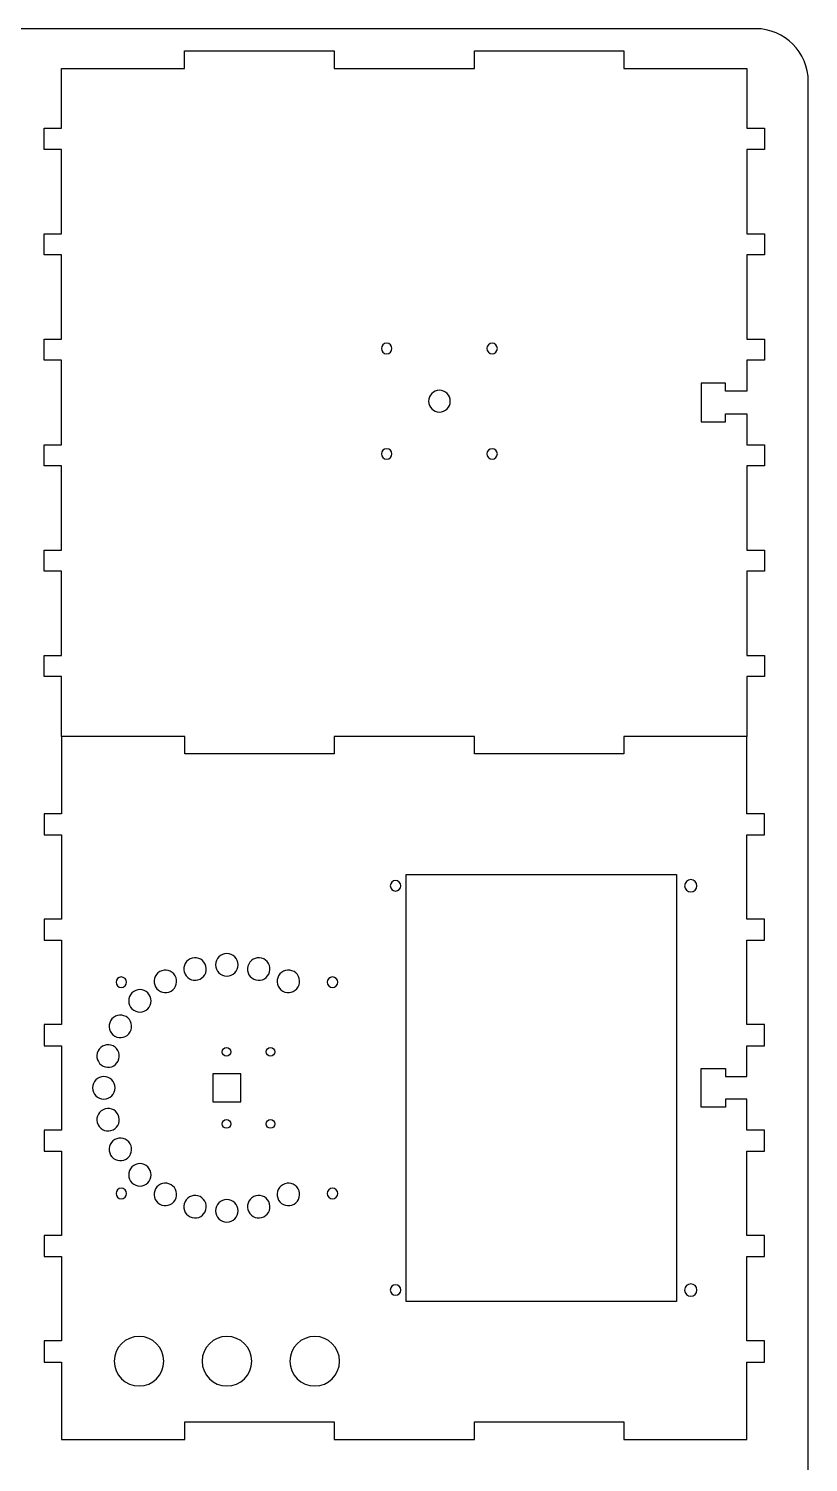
# Model space of a CAD drawing. Extents: x -439 to 785, y -667 to -15.
# Drawn here: x 563.1 to 785, y -422.9 to -15 of the extents above; entities that cross this region are included whole.
import ezdxf

# ---------------------------------------------------------------- set-up
doc = ezdxf.new("R2010")
doc.units = 0
doc.header["$MEASUREMENT"] = 0
doc.layers.add('LAYER_1', color=7, linetype='CONTINUOUS')

# ---------------------------------------------------------------- blocks, each defined once
blk = doc.blocks.new('BLOCK_2')
at = {"layer": 'LAYER_1', "color": 250}
blk.add_open_spline([(785, -570), (785, -578.28), (778.28, -585), (770, -585), (770, -585), (30, -585), (30, -585), (21.72, -585), (15, -578.28), (15, -570), (15, -570), (15, -30), (15, -30), (15, -21.72), (21.72, -15), (30, -15), (30, -15), (770, -15), (770, -15), (778.28, -15), (785, -21.72), (785, -30), (785, -30), (785, -570), (785, -570)], degree=3, knots=[0, 0, 0, 0, 1, 1, 1, 2, 2, 2, 3, 3, 3, 4, 4, 4, 5, 5, 5, 6, 6, 6, 7, 7, 7, 8, 8, 8, 8], dxfattribs=at)

msp = doc.modelspace()

# ---------------------------------------------------------------- linework, layer by layer
at = {"layer": 'LAYER_1', "color": 250}
for points in [[(572.52, -216.35), (572.52, -199.35), (567.52, -199.35), (567.52, -193.35), (572.52, -193.35), (572.52, -169.35), (567.52, -169.35), (567.52, -163.35), (572.52, -163.35), (572.52, -139.35), (567.52, -139.35), (567.52, -133.35), (572.52, -133.35), (572.52, -109.35), (567.52, -109.35), (567.52, -103.35), (572.52, -103.35), (572.52, -79.35), (567.52, -79.35), (567.52, -73.35), (572.52, -73.35), (572.52, -49.35), (567.52, -49.35), (567.52, -43.35), (572.52, -43.35), (572.52, -26.35), (607.52, -26.35), (607.52, -21.35), (650.03, -21.35), (650.03, -26.35), (690.03, -26.35), (690.03, -21.35), (732.53, -21.35), (732.53, -26.35), (767.52, -26.35), (767.52, -43.35), (772.52, -43.35), (772.52, -49.35), (767.52, -49.35), (767.52, -73.35), (772.52, -73.35), (772.52, -79.35), (767.52, -79.35), (767.52, -103.35), (772.52, -103.35), (772.52, -109.35), (767.52, -109.35), (767.52, -118.09), (761.47, -118.1), (761.47, -115.85), (754.47, -115.84), (754.47, -126.84), (761.47, -126.85), (761.47, -124.59), (767.53, -124.6), (767.52, -133.35), (772.52, -133.35), (772.52, -139.35), (767.52, -139.35), (767.52, -163.35), (772.52, -163.35), (772.52, -169.35), (767.52, -169.35), (767.52, -193.35), (772.52, -193.35), (772.52, -199.35), (767.52, -199.35), (767.52, -216.35)], [(767.52, -319.59), (761.47, -319.59), (761.47, -321.84), (754.47, -321.84), (754.47, -310.84), (761.47, -310.84), (761.47, -313.09), (767.52, -313.09), (767.52, -313.09), (767.52, -304.34), (772.52, -304.34), (772.52, -298.34), (767.52, -298.34), (767.52, -274.34), (772.52, -274.34), (772.52, -268.34), (767.52, -268.34), (767.52, -244.34), (772.52, -244.34), (772.52, -238.34), (767.52, -238.34), (767.52, -224.35), (767.52, -222.35), (767.53, -222.35), (767.53, -216.34), (732.53, -216.34), (732.53, -221.35), (690.03, -221.35), (690.03, -216.34), (650.03, -216.34), (650.03, -221.35), (607.53, -221.35), (607.53, -216.34), (572.52, -216.34), (572.52, -221.35), (572.52, -222.35), (572.52, -238.34), (567.52, -238.34), (567.52, -244.34), (572.52, -244.34), (572.52, -268.34), (567.52, -268.34), (567.52, -274.34), (572.52, -274.34), (572.52, -298.34), (567.52, -298.34), (567.52, -304.34), (572.52, -304.34), (572.52, -328.34), (567.52, -328.34), (567.52, -334.34), (572.52, -334.34), (572.52, -358.34), (567.52, -358.34), (567.52, -364.34), (572.52, -364.34), (572.52, -388.34), (567.52, -388.34), (567.52, -394.34), (572.52, -394.34), (572.52, -410.35), (572.52, -411.34), (572.52, -416.35), (607.53, -416.35), (607.53, -411.34), (650.03, -411.34), (650.03, -416.35), (690.03, -416.35), (690.03, -411.34), (732.53, -411.34), (732.53, -416.35), (767.53, -416.35), (767.53, -410.35), (767.52, -410.35), (767.52, -408.35), (767.52, -394.34), (772.52, -394.34), (772.52, -388.34), (767.52, -388.34), (767.52, -364.34), (772.52, -364.34), (772.52, -358.34), (767.52, -358.34), (767.52, -334.34), (772.52, -334.34), (772.52, -328.34), (767.52, -328.34), (767.52, -319.59), (767.52, -319.59)], [(747.52, -255.6), (747.52, -377.1), (670.52, -377.1), (670.52, -255.6), (747.52, -255.6)], [(615.54, -312.35), (615.54, -320.35), (623.54, -320.35), (623.54, -312.35), (615.54, -312.35)]]:
    msp.add_lwpolyline(points, dxfattribs=at)
for points in [[(663.52, -105.99), (663.52, -105.16), (664.19, -104.49), (665.02, -104.49), (665.85, -104.49), (666.52, -105.16), (666.52, -105.99), (666.52, -106.81), (665.85, -107.49), (665.02, -107.49), (664.19, -107.49), (663.52, -106.81), (663.52, -105.99)], [(693.52, -105.99), (693.52, -105.16), (694.19, -104.49), (695.02, -104.49), (695.85, -104.49), (696.52, -105.16), (696.52, -105.99), (696.52, -106.81), (695.85, -107.49), (695.02, -107.49), (694.19, -107.49), (693.52, -106.81), (693.52, -105.99)], [(676.92, -120.99), (676.92, -119.27), (678.31, -117.89), (680.02, -117.89), (681.73, -117.89), (683.12, -119.27), (683.12, -120.99), (683.12, -122.7), (681.73, -124.09), (680.02, -124.09), (678.31, -124.09), (676.92, -122.7), (676.92, -120.99)], [(663.52, -135.99), (663.52, -135.16), (664.19, -134.49), (665.02, -134.49), (665.85, -134.49), (666.52, -135.16), (666.52, -135.99), (666.52, -136.81), (665.85, -137.49), (665.02, -137.49), (664.19, -137.49), (663.52, -136.81), (663.52, -135.99)], [(693.52, -135.99), (693.52, -135.16), (694.19, -134.49), (695.02, -134.49), (695.85, -134.49), (696.52, -135.16), (696.52, -135.99), (696.52, -136.81), (695.85, -137.49), (695.02, -137.49), (694.19, -137.49), (693.52, -136.81), (693.52, -135.99)], [(667.54, -257.35), (668.37, -257.35), (669.04, -258.02), (669.04, -258.85), (669.04, -259.68), (668.37, -260.35), (667.54, -260.35), (666.71, -260.35), (666.04, -259.68), (666.04, -258.85), (666.04, -258.02), (666.71, -257.35), (667.54, -257.35)], [(751.54, -257.1), (752.51, -257.1), (753.29, -257.88), (753.29, -258.85), (753.29, -259.81), (752.51, -260.6), (751.54, -260.6), (750.58, -260.6), (749.79, -259.81), (749.79, -258.85), (749.79, -257.88), (750.58, -257.1), (751.54, -257.1)], [(609.65, -279.44), (611.36, -278.99), (613.11, -280), (613.57, -281.71), (614.03, -283.41), (613.02, -285.17), (611.31, -285.63), (609.6, -286.08), (607.85, -285.07), (607.39, -283.36), (606.93, -281.66), (607.95, -279.9), (609.65, -279.44)], [(619.54, -278.14), (621.31, -278.14), (622.74, -279.58), (622.74, -281.34), (622.74, -283.11), (621.31, -284.54), (619.54, -284.54), (617.77, -284.54), (616.34, -283.11), (616.34, -281.34), (616.34, -279.58), (617.77, -278.14), (619.54, -278.14)], [(629.43, -279.44), (631.13, -279.9), (632.15, -281.66), (631.69, -283.36), (631.23, -285.07), (629.48, -286.08), (627.77, -285.63), (626.06, -285.17), (625.05, -283.41), (625.51, -281.71), (625.96, -280), (627.72, -278.99), (629.43, -279.44)], [(588.43, -285.23), (589.01, -284.64), (589.96, -284.64), (590.55, -285.23), (591.13, -285.82), (591.13, -286.77), (590.55, -287.35), (589.96, -287.94), (589.01, -287.94), (588.43, -287.35), (587.84, -286.77), (587.84, -285.82), (588.43, -285.23)], [(600.44, -283.26), (601.97, -282.38), (603.93, -282.9), (604.81, -284.43), (605.69, -285.96), (605.17, -287.92), (603.64, -288.8), (602.11, -289.69), (600.15, -289.16), (599.27, -287.63), (598.38, -286.1), (598.91, -284.14), (600.44, -283.26)], [(638.64, -283.26), (640.17, -284.14), (640.69, -286.1), (639.81, -287.63), (638.93, -289.16), (636.97, -289.69), (635.44, -288.8), (633.91, -287.92), (633.38, -285.96), (634.27, -284.43), (635.15, -282.9), (637.11, -282.38), (638.64, -283.26)], [(650.65, -285.23), (651.24, -285.82), (651.24, -286.77), (650.65, -287.35), (650.07, -287.94), (649.12, -287.94), (648.53, -287.35), (647.94, -286.77), (647.94, -285.82), (648.53, -285.23), (649.12, -284.64), (650.07, -284.64), (650.65, -285.23)], [(592.53, -289.33), (593.78, -288.08), (595.8, -288.08), (597.05, -289.33), (598.3, -290.58), (598.3, -292.61), (597.05, -293.86), (595.8, -295.11), (593.78, -295.11), (592.53, -293.86), (591.28, -292.61), (591.28, -290.58), (592.53, -289.33)], [(586.46, -297.24), (587.34, -295.71), (589.3, -295.19), (590.83, -296.07), (592.36, -296.95), (592.88, -298.91), (592, -300.44), (591.12, -301.97), (589.16, -302.5), (587.63, -301.61), (586.1, -300.73), (585.57, -298.77), (586.46, -297.24)], [(582.64, -306.45), (583.1, -304.75), (584.85, -303.73), (586.56, -304.19), (588.27, -304.65), (589.28, -306.4), (588.82, -308.11), (588.37, -309.82), (586.61, -310.83), (584.9, -310.37), (583.2, -309.92), (582.18, -308.16), (582.64, -306.45)], [(619.44, -304.85), (618.75, -304.85), (618.19, -305.41), (618.19, -306.1), (618.19, -306.79), (618.75, -307.35), (619.44, -307.35), (620.13, -307.35), (620.69, -306.79), (620.69, -306.1), (620.69, -305.41), (620.13, -304.85), (619.44, -304.85)], [(631.94, -304.85), (631.25, -304.85), (630.69, -305.41), (630.69, -306.1), (630.69, -306.79), (631.25, -307.35), (631.94, -307.35), (632.63, -307.35), (633.19, -306.79), (633.19, -306.1), (633.19, -305.41), (632.63, -304.85), (631.94, -304.85)], [(581.34, -316.34), (581.34, -314.57), (582.77, -313.14), (584.54, -313.14), (586.31, -313.14), (587.74, -314.57), (587.74, -316.34), (587.74, -318.11), (586.31, -319.54), (584.54, -319.54), (582.77, -319.54), (581.34, -318.11), (581.34, -316.34)], [(582.64, -326.23), (582.18, -324.52), (583.2, -322.77), (584.9, -322.31), (586.61, -321.85), (588.37, -322.86), (588.82, -324.57), (589.28, -326.28), (588.27, -328.03), (586.56, -328.49), (584.85, -328.95), (583.1, -327.94), (582.64, -326.23)], [(619.44, -325.35), (618.75, -325.35), (618.19, -325.9), (618.19, -326.6), (618.19, -327.29), (618.75, -327.85), (619.44, -327.85), (620.13, -327.85), (620.69, -327.29), (620.69, -326.6), (620.69, -325.9), (620.13, -325.35), (619.44, -325.35)], [(631.94, -325.35), (631.25, -325.35), (630.69, -325.9), (630.69, -326.6), (630.69, -327.29), (631.25, -327.85), (631.94, -327.85), (632.63, -327.85), (633.19, -327.29), (633.19, -326.6), (633.19, -325.9), (632.63, -325.35), (631.94, -325.35)], [(586.46, -335.44), (585.57, -333.91), (586.1, -331.95), (587.63, -331.07), (589.16, -330.19), (591.12, -330.71), (592, -332.24), (592.88, -333.77), (592.36, -335.73), (590.83, -336.61), (589.3, -337.5), (587.34, -336.97), (586.46, -335.44)], [(592.53, -343.35), (591.28, -342.1), (591.28, -340.08), (592.53, -338.83), (593.78, -337.58), (595.8, -337.58), (597.05, -338.83), (598.3, -340.08), (598.3, -342.1), (597.05, -343.35), (595.8, -344.6), (593.78, -344.6), (592.53, -343.35)], [(588.43, -347.45), (587.84, -346.87), (587.84, -345.92), (588.43, -345.33), (589.01, -344.75), (589.96, -344.75), (590.55, -345.33), (591.13, -345.92), (591.13, -346.87), (590.55, -347.45), (589.96, -348.04), (589.01, -348.04), (588.43, -347.45)], [(600.44, -349.42), (598.91, -348.54), (598.38, -346.58), (599.27, -345.05), (600.15, -343.52), (602.11, -343), (603.64, -343.88), (605.17, -344.76), (605.69, -346.72), (604.81, -348.25), (603.93, -349.78), (601.97, -350.31), (600.44, -349.42)], [(609.65, -353.24), (607.95, -352.78), (606.93, -351.03), (607.39, -349.32), (607.85, -347.61), (609.6, -346.6), (611.31, -347.06), (613.02, -347.52), (614.03, -349.27), (613.57, -350.98), (613.11, -352.68), (611.36, -353.7), (609.65, -353.24)], [(629.43, -353.24), (627.72, -353.7), (625.96, -352.68), (625.51, -350.98), (625.05, -349.27), (626.06, -347.52), (627.77, -347.06), (629.48, -346.6), (631.23, -347.61), (631.69, -349.32), (632.15, -351.03), (631.13, -352.78), (629.43, -353.24)], [(638.64, -349.42), (637.11, -350.31), (635.15, -349.78), (634.27, -348.25), (633.38, -346.72), (633.91, -344.76), (635.44, -343.88), (636.97, -343), (638.93, -343.52), (639.81, -345.05), (640.69, -346.58), (640.17, -348.54), (638.64, -349.42)], [(650.65, -347.45), (650.07, -348.04), (649.12, -348.04), (648.53, -347.45), (647.95, -346.87), (647.95, -345.92), (648.53, -345.33), (649.12, -344.75), (650.07, -344.75), (650.65, -345.33), (651.24, -345.92), (651.24, -346.87), (650.65, -347.45)], [(619.54, -354.54), (617.77, -354.54), (616.34, -353.11), (616.34, -351.34), (616.34, -349.57), (617.77, -348.14), (619.54, -348.14), (621.31, -348.14), (622.74, -349.57), (622.74, -351.34), (622.74, -353.11), (621.31, -354.54), (619.54, -354.54)], [(667.54, -372.35), (668.37, -372.35), (669.04, -373.02), (669.04, -373.85), (669.04, -374.67), (668.37, -375.35), (667.54, -375.35), (666.71, -375.35), (666.04, -374.67), (666.04, -373.85), (666.04, -373.02), (666.71, -372.35), (667.54, -372.35)], [(751.54, -372.1), (752.51, -372.1), (753.29, -372.88), (753.29, -373.85), (753.29, -374.81), (752.51, -375.6), (751.54, -375.6), (750.58, -375.6), (749.79, -374.81), (749.79, -373.85), (749.79, -372.88), (750.58, -372.1), (751.54, -372.1)], [(594.54, -387.05), (598.43, -387.05), (601.59, -390.2), (601.59, -394.1), (601.59, -397.99), (598.43, -401.15), (594.54, -401.15), (590.65, -401.15), (587.49, -397.99), (587.49, -394.1), (587.49, -390.2), (590.65, -387.05), (594.54, -387.05)], [(619.54, -387.05), (623.43, -387.05), (626.59, -390.2), (626.59, -394.1), (626.59, -397.99), (623.43, -401.15), (619.54, -401.15), (615.65, -401.15), (612.49, -397.99), (612.49, -394.1), (612.49, -390.2), (615.65, -387.05), (619.54, -387.05)], [(644.54, -387.05), (648.43, -387.05), (651.59, -390.2), (651.59, -394.1), (651.59, -397.99), (648.43, -401.15), (644.54, -401.15), (640.65, -401.15), (637.49, -397.99), (637.49, -394.1), (637.49, -390.2), (640.65, -387.05), (644.54, -387.05)]]:
    msp.add_open_spline(points, degree=3, knots=[0, 0, 0, 0, 1, 1, 1, 2, 2, 2, 3, 3, 3, 4, 4, 4, 4], dxfattribs=at)

# ---------------------------------------------------------------- block references
at = {"layer": 'LAYER_1'}
msp.add_blockref('BLOCK_2', (0, 0), dxfattribs=at)

doc.saveas('drawing.dxf')
